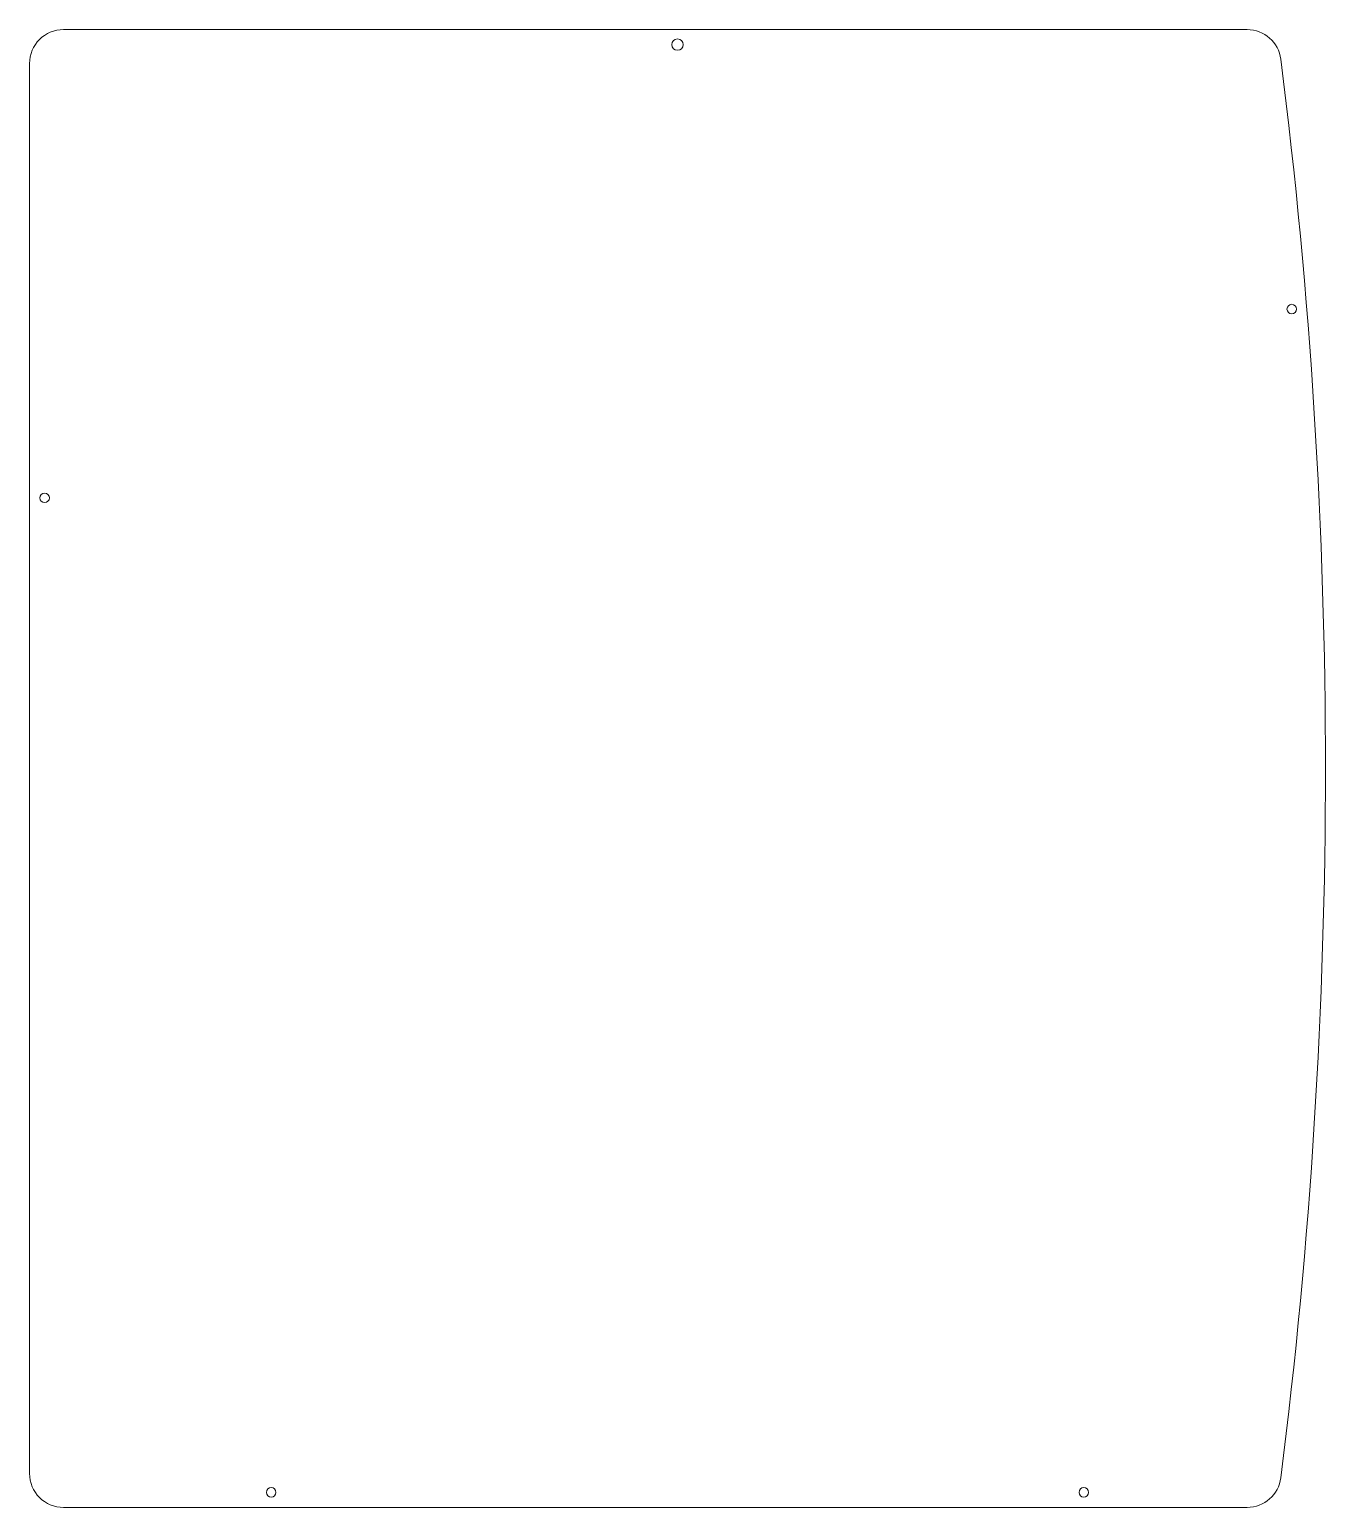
# Model space of a CAD drawing. Header units: millimetres. Extents: x -158 to 185, y 183 to 574.
import ezdxf

# ---------------------------------------------------------------- set-up
doc = ezdxf.new("R2010")
doc.units = ezdxf.units.MM

msp = doc.modelspace()

# ---------------------------------------------------------------- linework, layer by layer
at = {"color": 7, "linetype": 'Continuous', "lineweight": 15}
for p, q in [((164.04, 574.3), (-149.38, 574.3)), ((-158.38, 565.3), (-158.38, 192)), ((-149.38, 183), (164.04, 183))]:
    msp.add_line(p, q, dxfattribs=at)
for centre, radius in [((13.2, 570.3), 1.5), ((175.84, 500.3), 1.25), ((-154.38, 450.3), 1.25), ((-94.38, 187), 1.25), ((120.78, 187), 1.25)]:
    msp.add_circle(centre, radius, dxfattribs=at)
for centre, radius, start, end in [((-149.38, 565.3), 9, 90, 180), ((164.04, 565.3), 9, 7.1963, 90), ((-1314.22, 378.65), 1499, 352.80374, 7.19626), ((-149.38, 192), 9, 180, 270), ((164.04, 192), 9, 270, 352.8037)]:
    msp.add_arc(centre, radius, start, end, dxfattribs=at)

doc.saveas('drawing.dxf')
